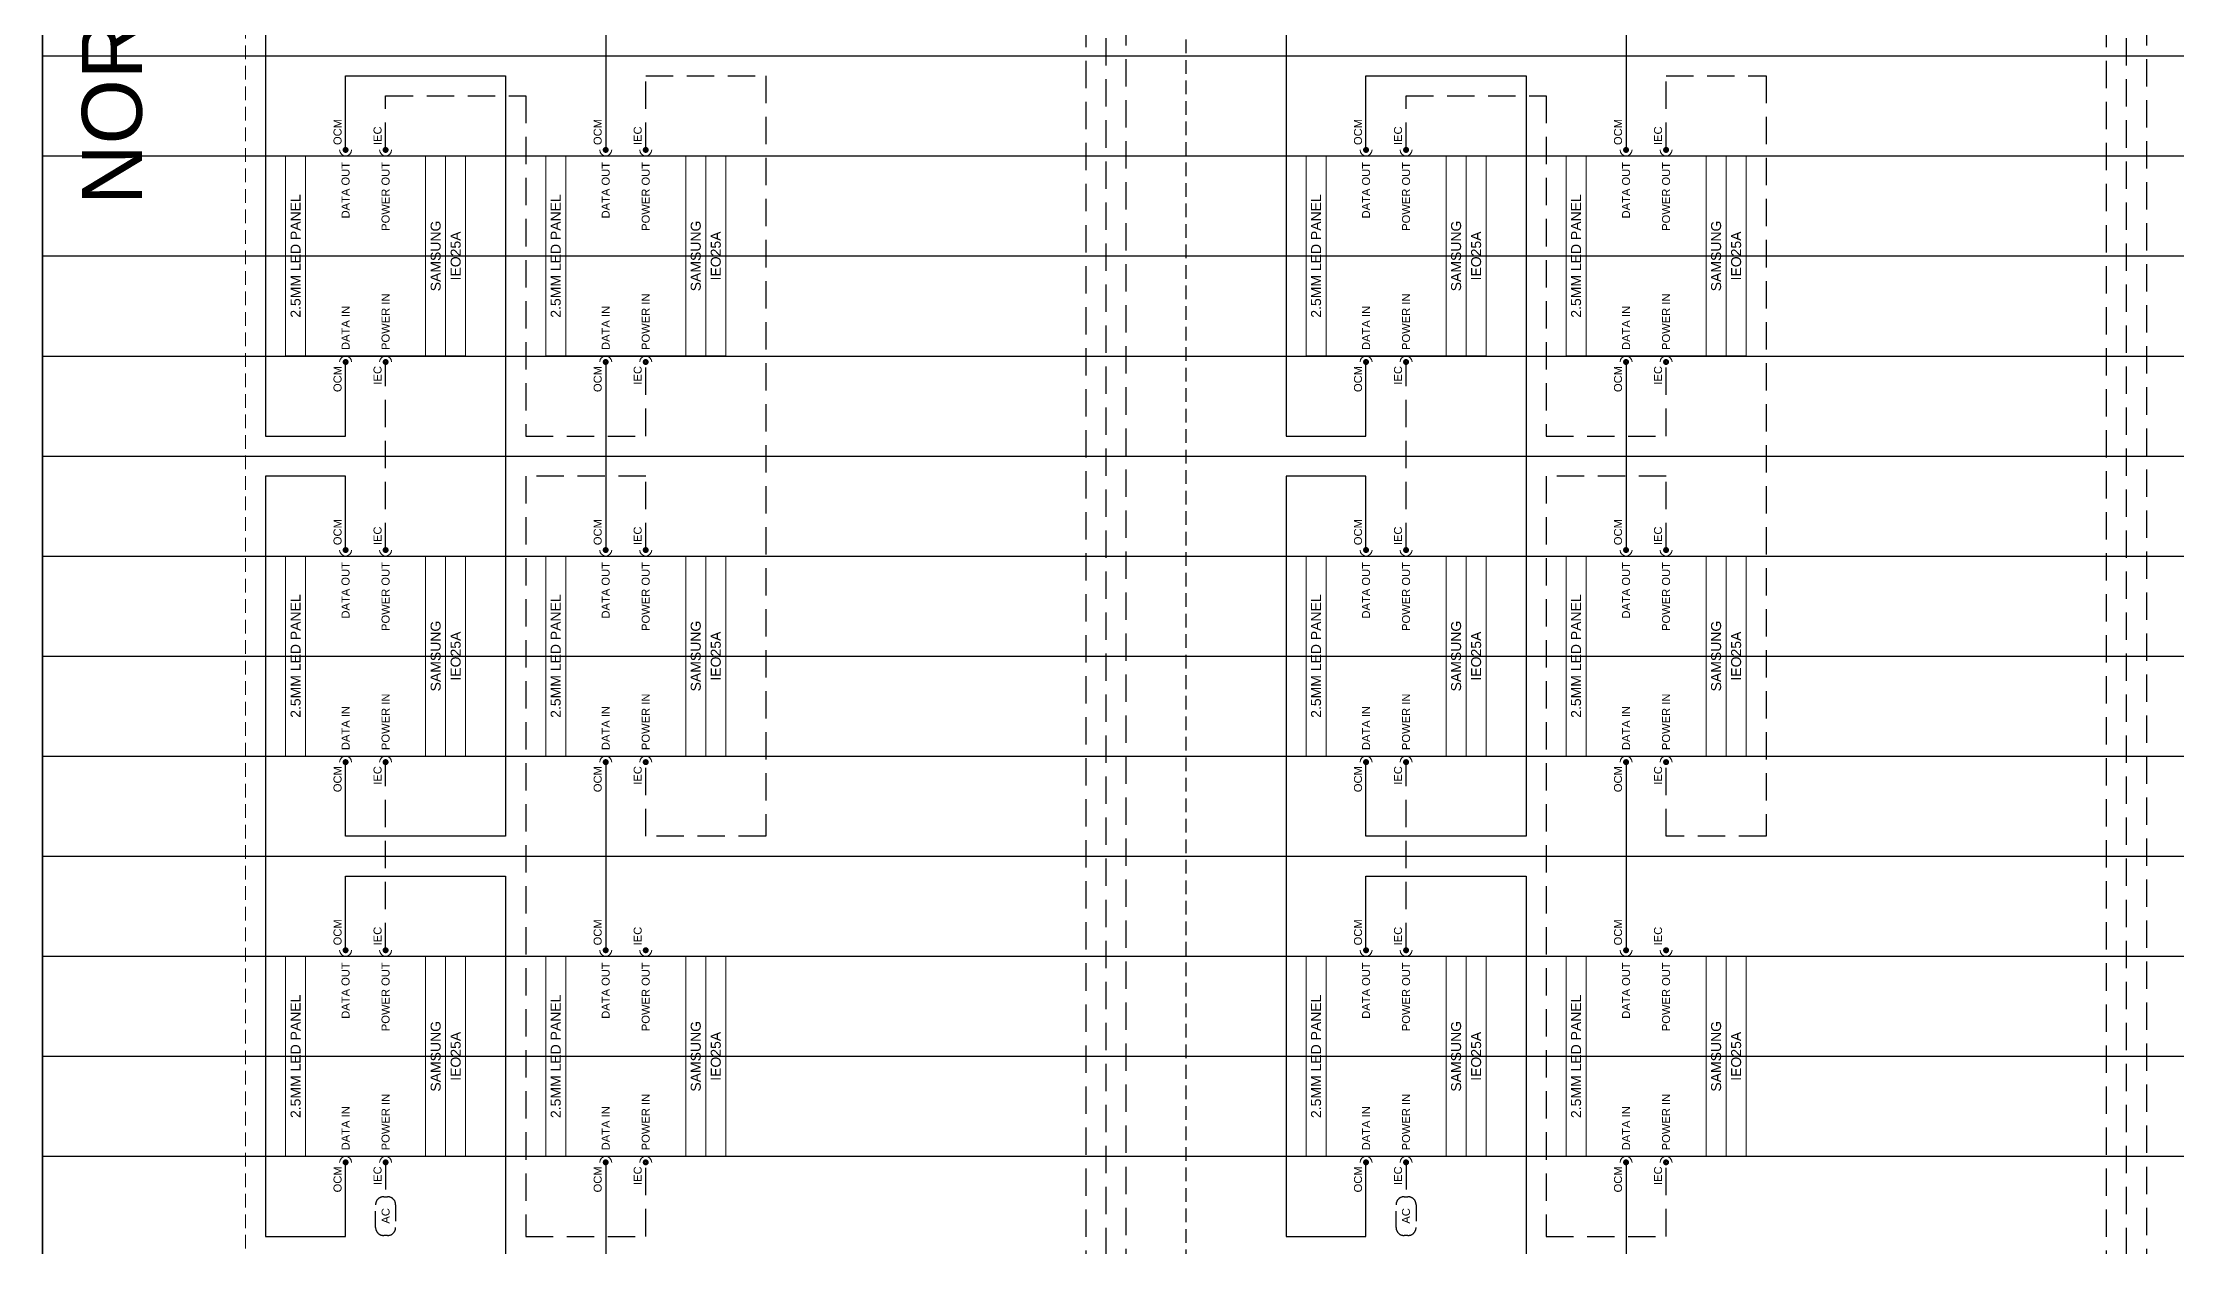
# Model space of a CAD drawing. Header units: millimetres. Extents: x 0 to 592, y -6 to 839.
# Drawn here: x 0 to 195, y 310.8 to 420.9 of the extents above; entities that cross this region are included whole.
import ezdxf
from ezdxf.enums import TextEntityAlignment as Align

# ---------------------------------------------------------------- set-up
doc = ezdxf.new("R2010")
doc.units = ezdxf.units.MM
doc.linetypes.add('DASHED', pattern=[0.75, 0.5, -0.25])
doc.linetypes.add('DASHED2', pattern=[0.375, 0.25, -0.125])
for name, color, linetype in [('SC - 3 Core Flex', 7, 'DASHED'), ('SC - Fibre', 170, 'DASHED'), ('SC - Text', 7, 'Continuous'), ('Text', 7, 'Continuous')]:
    doc.layers.add(name, color=color, linetype=linetype)
doc.layers.add('SC - Equipment', color=7, linetype='Continuous', lineweight=13)
doc.layers.add('SC - Xlines', color=252, linetype='Continuous', plot=False)
doc.styles.add('ARIAL', font='arial.ttf')
doc.styles.get("Standard").update_dxf_attribs({"font": 'arial.ttf'})

# ---------------------------------------------------------------- blocks, each defined once
blk = doc.blocks.new('SAMSUNG LH025IEA - SCHEMATIC')
at = {"layer": 'SC - Equipment'}
for p, q in [((-25, 0), (25, 0)), ((-25, -45), (-25, 0)), ((25, 0), (25, -45)), ((25, -5), (-25, -5)), ((25, -35), (-25, -35)), ((25, -35), (-25, -35)), ((25, -40), (-25, -40)), ((25, -40), (-25, -40)), ((25, -40), (-25, -40)), ((25, -45), (-25, -45))]:
    blk.add_line(p, q, dxfattribs=at)
at = {"layer": 'SC - Equipment', "const_width": 0.7}
for points in [[(-26.1, -15, 1), (-26.9, -15, 1)], [(26.1, -15, -1), (26.9, -15, -1)], [(-26.1, -25, 1), (-26.9, -25, 1)], [(26.1, -25, -1), (26.9, -25, -1)]]:
    blk.add_lwpolyline(points, format="xyb", close=True, dxfattribs=at)
at = {"layer": 'SC - Equipment'}
for centre, start, end in [((-26.5, -15), 270, 90), ((26.5, -15), 90, 270), ((-26.5, -25), 270, 90), ((26.5, -25), 90, 270)]:
    blk.add_arc(centre, 1.5, start, end, dxfattribs=at)
at = {"ltscale": 5}
for tag, p in [('DESCRIPTION', (0, -2.5)), ('MAKE', (0, -37.5)), ('MODEL', (0, -42.5))]:
    blk.add_attdef(tag, text='', height=2.5, dxfattribs=at).set_placement(p, align=Align.MIDDLE_CENTER)
at = {"ltscale": 5, "flags": 1}
for tag, p in [('ROOM_TYPE', (45, -5)), ('LOCATION', (45, -10)), ('RACK_EQUIPMENT_(Y/N)', (45, -15)), ('IP_(Y/N)', (45, -30)), ('POE(WATT)', (45, -35)), ('AMP(@240V)', (45, -40)), ('WATT', (45, -45)), ('BTU/H', (45, -50)), ('WEIGHT(KG)', (45, -55)), ('TRANSFORMER_TAPS', (45, -60))]:
    blk.add_attdef(tag, p, '', height=2.5, dxfattribs=at)
blk.add_attdef('BRACKET', text='', height=2.5, dxfattribs=at).set_placement((0, -32.5), align=Align.MIDDLE_CENTER)
at = {"layer": 'SC - Equipment', "ltscale": 5, "char_height": 2}
for s, insert, width, attachment_point in [('OCM', (-27.5, -13), 5.7736, 6), ('DATA IN', (-23.5, -15), 23.5, 4), ('DATA OUT', (23.5, -15), 23.5, 6), ('OCM', (27.72, -13), 7.1748, 4), ('IEC', (-27.5, -23), 5.7736, 6), ('POWER IN', (-23.5, -25), 23.5, 4), ('POWER OUT', (23.5, -25), 23.5, 6), ('IEC', (27.72, -23), 7.1748, 4)]:
    blk.add_mtext(s, dxfattribs=dict(at, insert=insert, width=width, attachment_point=attachment_point))

msp = doc.modelspace()

# ---------------------------------------------------------------- linework, layer by layer
at = {"color": 31, "linetype": 'DASHED2', "ltscale": 5}
msp.add_line((104.49, 839.28), (104.49, 62.45), dxfattribs=at)
at = {"linetype": 'Continuous', "ltscale": 5}
msp.add_lwpolyline([(-0.03, -0.01), (519.95, -0.01), (519.95, 839.36), (-0.03, 839.36)], close=True, dxfattribs=at)
at = {"ltscale": 5}
for points in [[(27.67, 447.64), (27.67, 454.41), (20.35, 454.41), (20.35, 384.91), (27.67, 384.91), (27.67, 391.67)], [(120.95, 447.64), (120.95, 454.41), (113.64, 454.41), (113.64, 384.91), (120.95, 384.91), (120.95, 391.67)], [(51.45, 428.25), (51.45, 411.06)], [(144.73, 428.25), (144.73, 411.06)], [(27.67, 411.06), (27.67, 417.83), (42.3, 417.83), (42.3, 348.32), (27.67, 348.32), (27.67, 355.09)], [(120.95, 411.06), (120.95, 417.83), (135.59, 417.83), (135.59, 348.32), (120.95, 348.32), (120.95, 355.09)], [(51.45, 391.67), (51.45, 374.48)], [(144.73, 391.67), (144.73, 374.48)], [(27.67, 374.48), (27.67, 381.25), (20.35, 381.25), (20.35, 311.74), (27.67, 311.74), (27.67, 318.51)], [(120.95, 374.48), (120.95, 381.25), (113.64, 381.25), (113.64, 311.74), (120.95, 311.74), (120.95, 318.51)], [(51.45, 355.09), (51.45, 337.9)], [(144.73, 355.09), (144.73, 337.9)], [(27.67, 337.9), (27.67, 344.67), (42.3, 344.67), (42.3, 275.16), (27.67, 275.16), (27.67, 281.93)], [(120.95, 337.9), (120.95, 344.67), (135.59, 344.67), (135.59, 275.16), (120.95, 275.16), (120.95, 281.93)], [(51.45, 318.51), (51.45, 301.32)], [(144.73, 318.51), (144.73, 301.32)]]:
    msp.add_lwpolyline(points, dxfattribs=at)
at = {"layer": 'SC - 3 Core Flex', "ltscale": 5}
for points in [[(55.11, 411.06), (55.11, 417.83), (66.08, 417.83), (66.08, 348.32), (55.11, 348.32), (55.11, 355.09)], [(148.39, 411.06), (148.39, 417.83), (157.54, 417.83), (157.54, 348.32), (148.39, 348.32), (148.39, 355.09)], [(31.33, 411.06), (31.33, 416), (44.13, 416), (44.13, 384.91), (55.11, 384.91), (55.11, 391.67)], [(124.61, 411.06), (124.61, 416), (137.42, 416), (137.42, 384.91), (148.39, 384.91), (148.39, 391.67)], [(31.33, 374.48), (31.33, 391.67)], [(124.61, 374.48), (124.61, 391.67)], [(55.11, 374.48), (55.11, 381.25), (44.13, 381.25), (44.13, 311.74), (55.11, 311.74), (55.11, 318.51)], [(148.39, 374.48), (148.39, 381.25), (137.42, 381.25), (137.42, 311.74), (148.39, 311.74), (148.39, 318.51)], [(31.33, 337.9), (31.33, 355.09)], [(124.61, 337.9), (124.61, 355.09)], [(31.33, 318.51), (31.33, 315.36)], [(124.61, 318.51), (124.61, 315.36)]]:
    msp.add_lwpolyline(points, dxfattribs=at)
at = {"layer": 'SC - 3 Core Flex', "ltscale": 3}
for points in [[(30.41, 312.55), (30.41, 314.63, -0.414214), (31.15, 315.36), (31.51, 315.36, -0.414214), (32.24, 314.63), (32.24, 312.55, -0.414214), (31.51, 311.82), (31.15, 311.82, -0.414214)], [(123.7, 312.55), (123.7, 314.63, -0.414214), (124.43, 315.36), (124.79, 315.36, -0.414214), (125.53, 314.63), (125.53, 312.55, -0.414214), (124.79, 311.82), (124.43, 311.82, -0.414214)]]:
    msp.add_lwpolyline(points, format="xyb", close=True, dxfattribs=at)
at = {"layer": 'SC - Equipment', "color": 251, "linetype": 'DASHED2', "ltscale": 5, "true_color": 0x636466}
msp.add_lwpolyline([(18.52, 456.24), (18.52, 273.33), (384.34, 273.33), (384.34, 456.24)], close=True, dxfattribs=at)
at = {"layer": 'SC - Fibre', "ltscale": 5}
for points in [[(99, 839.36), (99, 42.33)], [(192.29, 839.36), (192.29, 42.33)], [(75.23, 830.65), (75.23, 803.77), (97.18, 803.77), (97.18, 42.33)], [(168.51, 830.65), (168.51, 803.77), (190.46, 803.77), (190.46, 42.33)], [(75.23, 464.84), (75.23, 437.95), (95.35, 437.95), (95.35, 42.33)], [(168.51, 464.84), (168.51, 437.95), (188.63, 437.95), (188.63, 42.33)]]:
    msp.add_lwpolyline(points, dxfattribs=at)
at = {"layer": 'SC - Xlines', "ltscale": 5, "transparency": 33554687}
msp.add_lwpolyline([(-0.03, 0.06), (-0.03, 839.36)], dxfattribs=at)
msp.add_lwpolyline([(-0.03, 0.06), (-0.03, 839.36)], dxfattribs=at)
at = {"layer": 'SC - Xlines', "ltscale": 5}
for points in [[(-0.03, 419.66), (519.95, 419.66)], [(-0.03, 401.37), (519.95, 401.37)], [(-0.03, 383.08), (519.95, 383.08)], [(-0.03, 364.79), (519.95, 364.79)], [(-0.03, 346.49), (519.95, 346.49)], [(-0.03, 328.2), (519.95, 328.2)]]:
    msp.add_lwpolyline(points, dxfattribs=at)
at = {"layer": 'SC - Xlines', "color": 250, "ltscale": 5}
for points in [[(-0.03, 410.51), (519.95, 410.51)], [(-0.03, 392.22), (519.95, 392.22)], [(-0.03, 373.93), (519.95, 373.93)], [(-0.03, 355.64), (519.95, 355.64)], [(-0.03, 337.35), (519.95, 337.35)], [(-0.03, 319.06), (519.95, 319.06)]]:
    msp.add_lwpolyline(points, dxfattribs=at)

# ---------------------------------------------------------------- block references
at = {"ltscale": 5, "xscale": 0.3658170103836395, "yscale": 0.3658170103836395, "zscale": 0.3658170103836395, "rotation": 90.00000000000001}
for p in [(22.18, 401.37), (45.96, 401.37), (115.47, 401.37), (139.24, 401.37), (22.18, 364.79), (45.96, 364.79), (115.47, 364.79), (139.24, 364.79), (22.18, 328.2), (45.96, 328.2), (115.47, 328.2), (139.24, 328.2)]:
    msp.add_blockref('SAMSUNG LH025IEA - SCHEMATIC', p, dxfattribs=at).add_auto_attribs({'DESCRIPTION': '2.5MM LED PANEL', 'MAKE': 'SAMSUNG', 'MODEL': 'IEO25A'})

# ---------------------------------------------------------------- texts
at = {"layer": 'SC - Text', "insert": (9.12, 419.66), "char_height": 5.4873, "attachment_point": 8, "rotation": 90, "style": 'ARIAL'}
msp.add_mtext('\\A1;{\\fSansSerif|b0|i0|c2|p2;NORTH}', dxfattribs=at)
at = {"layer": 'Text', "char_height": 0.732, "width": 52.6671, "attachment_point": 5, "rotation": 90}
for insert in [(31.33, 313.61), (124.61, 313.61)]:
    msp.add_mtext('AC', dxfattribs=dict(at, insert=insert))

doc.saveas('drawing.dxf')
